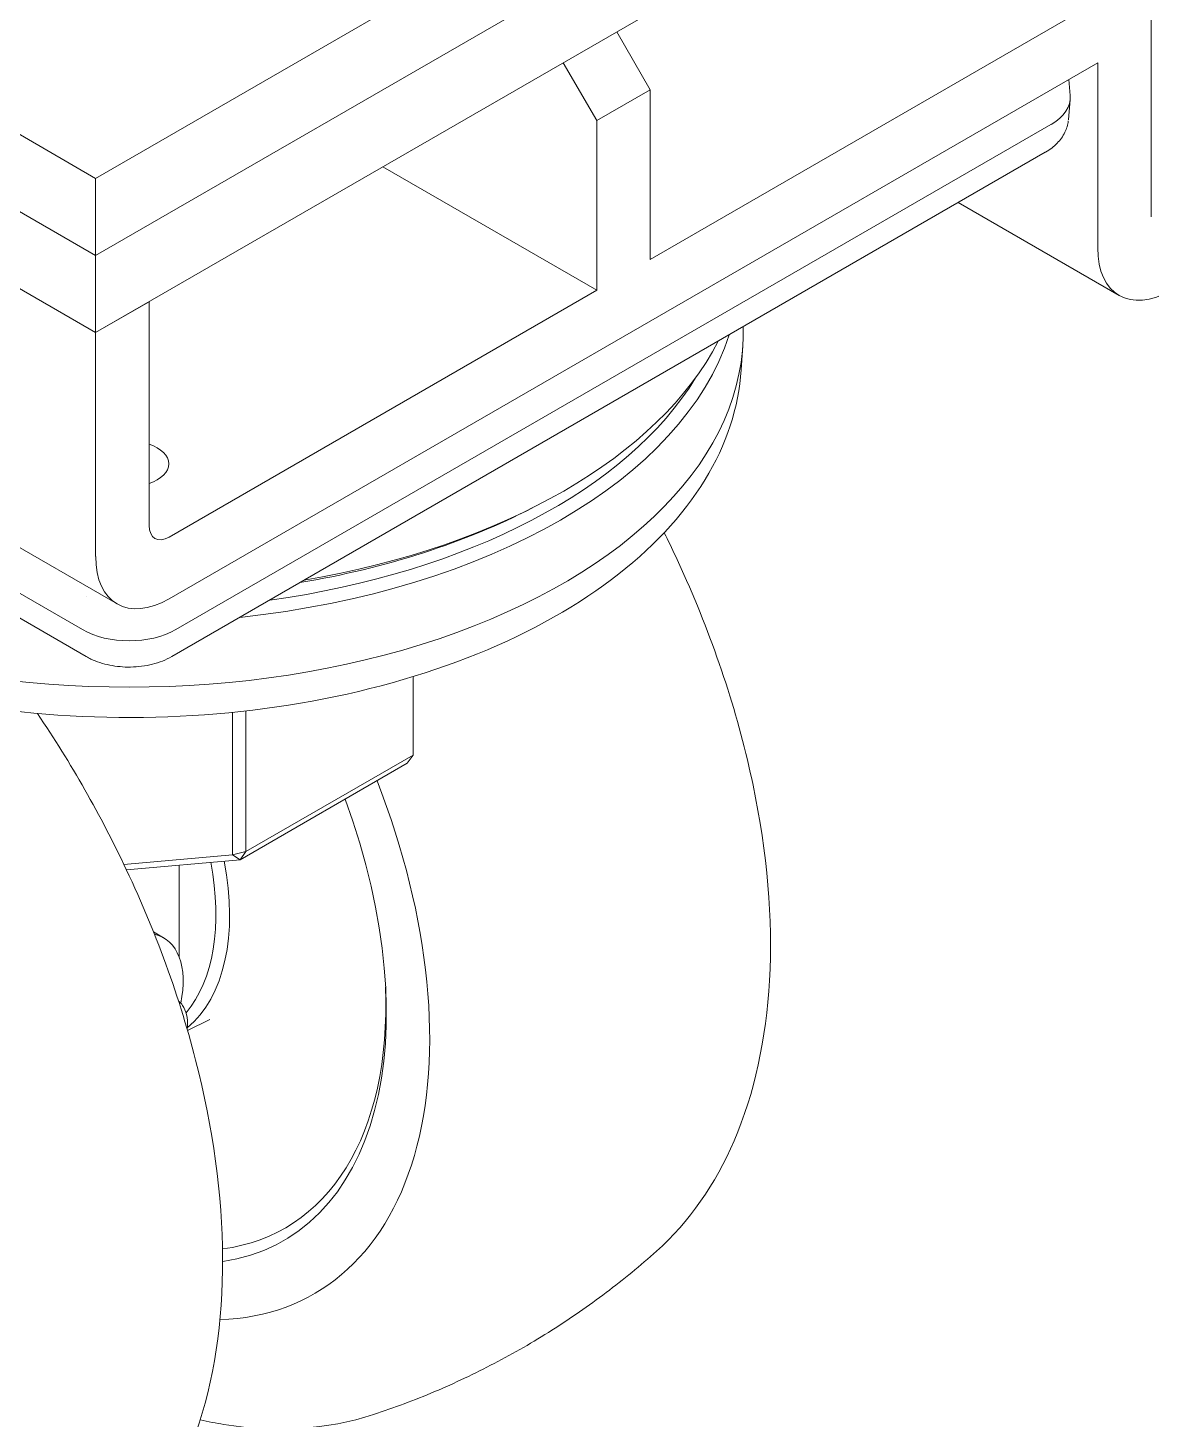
# Model space of a CAD drawing. Header units: millimetres. Extents: x 24 to 1656, y 24 to 1164.
# Drawn here: x 892.3 to 1011.2, y 177.2 to 324.5 of the extents above; entities that cross this region are included whole.
import ezdxf

# ---------------------------------------------------------------- set-up
doc = ezdxf.new("R2010")
doc.units = ezdxf.units.MM
doc.header["$LTSCALE"] = 4
doc.layers.add('굵은실선_A3', color=7, linetype='Continuous', lineweight=18)

msp = doc.modelspace()

# ---------------------------------------------------------------- linework, layer by layer
at = {"layer": '굵은실선_A3'}
for p, q in [((475.18, 545.31), (899.44, 300.36)), ((735.76, 403.03), (899.44, 308.53)), ((899.44, 300.36), (761.55, 379.97)), ((761.55, 371.8), (899.44, 292.2)), ((765.09, 369.76), (899.44, 292.2)), ((899.44, 308.53), (998.44, 365.68)), ((899.44, 300.36), (1010.81, 364.66)), ((899.44, 300.36), (998.44, 357.51)), ((899.44, 292.2), (1010.81, 356.49)), ((1011.16, 304.44), (1011.16, 356.7)), ((760.3, 345.13), (901.72, 263.48)), ((1005.51, 327.3), (958.13, 299.95)), ((958.13, 317.91), (954.59, 324.04)), ((907.22, 264.03), (1005.51, 320.77)), ((948.94, 320.77), (952.47, 314.65)), ((1005.51, 320.77), (1005.51, 301.18)), ((1002.45, 319.01), (1002.6, 317.31)), ((952.47, 314.65), (958.13, 317.91)), ((958.13, 317.91), (958.13, 299.95)), ((1002.6, 316.89), (1002.41, 314.73)), ((805.39, 314.24), (898.03, 260.76)), ((907.92, 260.76), (1000.56, 314.24)), ((952.47, 296.69), (952.47, 314.65)), ((898.45, 257.91), (805.99, 311.29)), ((999.96, 311.29), (907.51, 257.91)), ((952.47, 296.69), (929.85, 309.75)), ((899.44, 300.36), (899.44, 308.53)), ((990.75, 305.97), (1007.78, 296.14)), ((899.44, 292.2), (899.44, 300.36)), ((952.47, 296.69), (907.22, 270.56)), ((905.1, 295.46), (899.44, 292.2)), ((905.1, 271.78), (905.1, 295.46)), ((899.44, 292.2), (899.44, 268.52)), ((967.77, 288.27), (967.93, 290.8)), ((945.66, 273.64), (946.36, 274.01)), ((933.03, 255.79), (933.03, 247.49)), ((913.94, 252.01), (913.94, 236.94)), ((915.35, 237.29), (915.35, 252.16)), ((933.03, 247.49), (915.35, 237.29)), ((932.42, 246.62), (933.03, 247.49)), ((914.74, 236.41), (932.42, 246.62)), ((913.94, 236.94), (915.35, 237.29)), ((915.35, 237.29), (914.74, 236.41)), ((913.94, 236.94), (902.43, 235.91)), ((902.7, 235.34), (914.74, 236.41)), ((908.28, 235.84), (908.28, 226.11)), ((914.74, 236.41), (913.94, 236.94)), ((906.63, 228.15), (905.57, 228.76)), ((909.17, 218.34), (911.54, 219.51))]:
    msp.add_line(p, q, dxfattribs=at)
for centre, major_axis, ratio, start_param, end_param in [((995.59, 317.1), (7.02, 0), 0.575771, 5.499157, 6.335402), ((1013.28, 305.67), (-5.5, -9.53), 0.57735, 5.497787, 7.068583), ((902.98, 292.2), (65, 0), 0.57735, 3.125035, 6.299743), ((902.98, 298.73), (64.58, 0), 0.57735, 4.894922, 6.100652), ((902.98, 301.99), (65.05, 0), 0.57735, 5.001148, 5.994426), ((902.98, 299.54), (63.53, 0), 0.57735, 4.948848, 5.946553), ((902.98, 278.31), (4.19, 0), 0.57735, 5.243537, 7.322834), ((902.98, 301.18), (64, 0), 0.57735, 4.998745, 5.442448), ((907.22, 273.01), (-1.5, -2.6), 0.57735, 5.497787, 7.068583), ((907.22, 273.01), (-5.5, -9.53), 0.57735, 5.497787, 7.068583), ((902.98, 301.18), (64, 0), 0.577348, 4.641692, 4.641701), ((902.98, 263.63), (-7, 0), 0.578934, 0.786768, 2.354825), ((899.45, 259.64), (-1, -1.73), 0.57735, 0, 0.006073), ((906.51, 259.64), (1, -1.73), 0.57735, 6.277112, 6.283185), ((893.08, 241.57), (29.5, -51.1), 0.57735, 5.984611, 7.591705), ((893.08, 241.57), (26.25, -45.47), 0.57735, 6.060585, 7.558311), ((893.08, 241.57), (13.5, -23.38), 0.57735, 0.201187, 1.026639), ((893.78, 241.98), (14.03, -24.29), 0.57735, 0.100141, 1.023954), ((901.63, 219.49), (5, 8.66), 0.57735, 5.225079, 6.462076), ((893.78, 241.98), (25.72, -44.55), 0.57735, 6.050202, 7.114815)]:
    msp.add_ellipse(centre, major_axis=major_axis, ratio=ratio, start_param=start_param, end_param=end_param, dxfattribs=at)
for points, knots in [([(1002.39, 314.61), (1002.34, 314.19), (1002.21, 313.78), (1001.82, 312.98), (1001.54, 312.59), (1000.86, 311.89), (1000.44, 311.57), (999.99, 311.31)], [0.0146124, 0.0146124, 0.0146124, 0.0146124, 0.1647628, 0.1647628, 0.3319698, 0.3319698, 0.5077747, 0.5077747, 0.5077747, 0.5077747]), ([(967.77, 288.27), (967.51, 284.28), (966.2, 280.33), (961.59, 272.79), (958.23, 269.22), (949.73, 262.82), (944.55, 260.02), (932.97, 255.52), (926.56, 253.83), (913.19, 251.72), (906.22, 251.3), (892.42, 251.75), (885.58, 252.63), (872.71, 255.61), (866.67, 257.71), (856, 262.96), (851.37, 266.11), (844.04, 273.17), (841.32, 277.08), (838.86, 283.52), (838.34, 285.89), (838.18, 288.27)], [2.393261, 2.393261, 2.393261, 2.393261, 2.695196, 2.695196, 3.010496, 3.010496, 3.335037, 3.335037, 3.660051, 3.660051, 3.984203, 3.984203, 4.308099, 4.308099, 4.632515, 4.632515, 4.957752, 4.957752, 5.280496, 5.280496, 5.460721, 5.460721, 5.460721, 5.460721]), ([(958.8, 194.96), (962.28, 198.07), (965.04, 202.06), (969.18, 211.69), (970.41, 217.44), (971.13, 230.14), (970.52, 237.13), (967.53, 251.46), (965.14, 258.8), (961.24, 267.66), (960.45, 269.35), (959.62, 271.02)], [2.475612, 2.475612, 2.475612, 2.475612, 2.762958, 2.762958, 3.07849, 3.07849, 3.409322, 3.409322, 3.740076, 3.740076, 3.818469, 3.818469, 3.818469, 3.818469]), ([(907.5, 257.91), (906.88, 257.55), (906.18, 257.28), (904.71, 256.91), (903.92, 256.81), (902.39, 256.79), (901.64, 256.86), (900.23, 257.14), (899.54, 257.36), (898.77, 257.73), (898.61, 257.82), (898.45, 257.91)], [0, 0, 0, 0, 0.2374836, 0.2374836, 0.4727573, 0.4727573, 0.6943844, 0.6943844, 0.9174917, 0.9174917, 0.9771924, 0.9771924, 0.9771924, 0.9771924]), ([(893.27, 251.89), (896.81, 246.66), (899.98, 241.09), (906.02, 228.32), (908.62, 221.03), (912.1, 206.66), (912.97, 199.58), (912.78, 186.32), (911.73, 180.12), (907.65, 169.47), (904.68, 164.94), (900.82, 161.49), (900.82, 161.49), (900.81, 161.49)], [2.232581, 2.232581, 2.232581, 2.232581, 2.498335, 2.498335, 2.827267, 2.827267, 3.157733, 3.157733, 3.48904, 3.48904, 3.807283, 3.807283, 3.807573, 3.807573, 3.807573, 3.807573]), ([(908.22, 221.43), (908.38, 221.3), (908.52, 221.15), (908.83, 220.7), (908.97, 220.37), (909.16, 219.61), (909.18, 219.16), (909.14, 218.63), (909.13, 218.55), (909.13, 218.48)], [2.4471044, 2.4471044, 2.4471044, 2.4471044, 2.6179488, 2.6179488, 2.9040175, 2.9040175, 3.2317489, 3.2317489, 3.2852993, 3.2852993, 3.2852993, 3.2852993]), ([(928.86, 177.68), (931.02, 178.4), (933.18, 179.2), (937.45, 181.01), (939.56, 182.01), (943.71, 184.18), (945.75, 185.35), (949.7, 187.86), (951.62, 189.19), (955.32, 191.99), (957.1, 193.45), (958.8, 194.96)], [2.2367766, 2.2367766, 2.2367766, 2.2367766, 2.2845438, 2.2845438, 2.3323109, 2.3323109, 2.3800781, 2.3800781, 2.4278452, 2.4278452, 2.4756123, 2.4756123, 2.4756123, 2.4756123]), ([(910.49, 177.12), (911.34, 176.93), (912.18, 176.77), (918.54, 175.76), (923.94, 176.06), (928.86, 177.68), (928.86, 177.68), (928.86, 177.68)], [8.153079, 8.153079, 8.153079, 8.153079, 8.2014294, 8.2014294, 8.5196719, 8.5196719, 8.5199619, 8.5199619, 8.5199619, 8.5199619])]:
    msp.add_open_spline(points, degree=3, knots=knots, dxfattribs=at)

doc.saveas('drawing.dxf')
